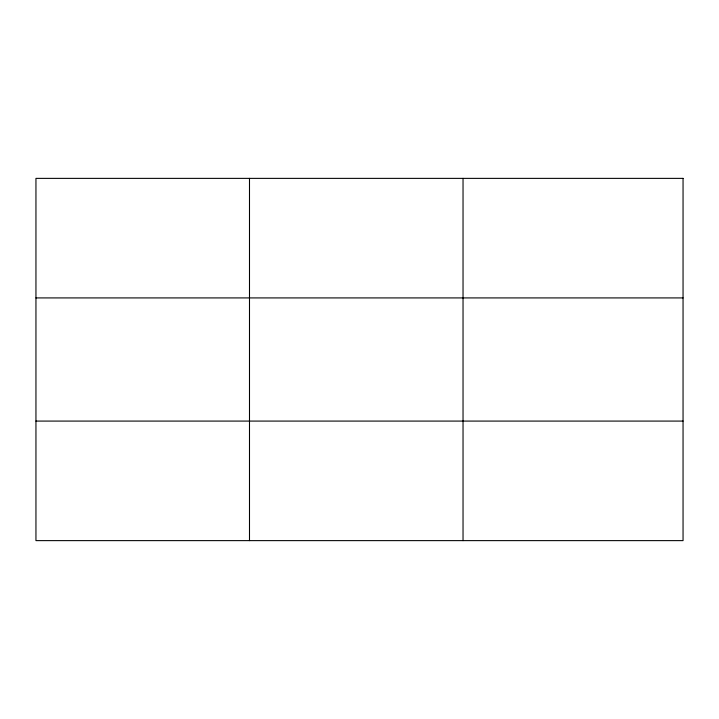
<?xml version="1.0" encoding="UTF-8"?>
<svg xmlns="http://www.w3.org/2000/svg" width="719" height="719" viewBox="0 0 719 719"><rect width="100%" height="100%" fill="white"/><g stroke="black" fill="none" stroke-linecap="round" stroke-linejoin="round"><path stroke-width="1.08" d="M249.493 540.625L249.493 178.375M463.036 540.625L463.036 178.375M35.95 297.918L683.05 297.918M35.95 421.082L683.05 421.082M683.05 178.375L683.05 540.625L35.95 540.625L35.95 178.375L683.05 178.375"/></g></svg>
